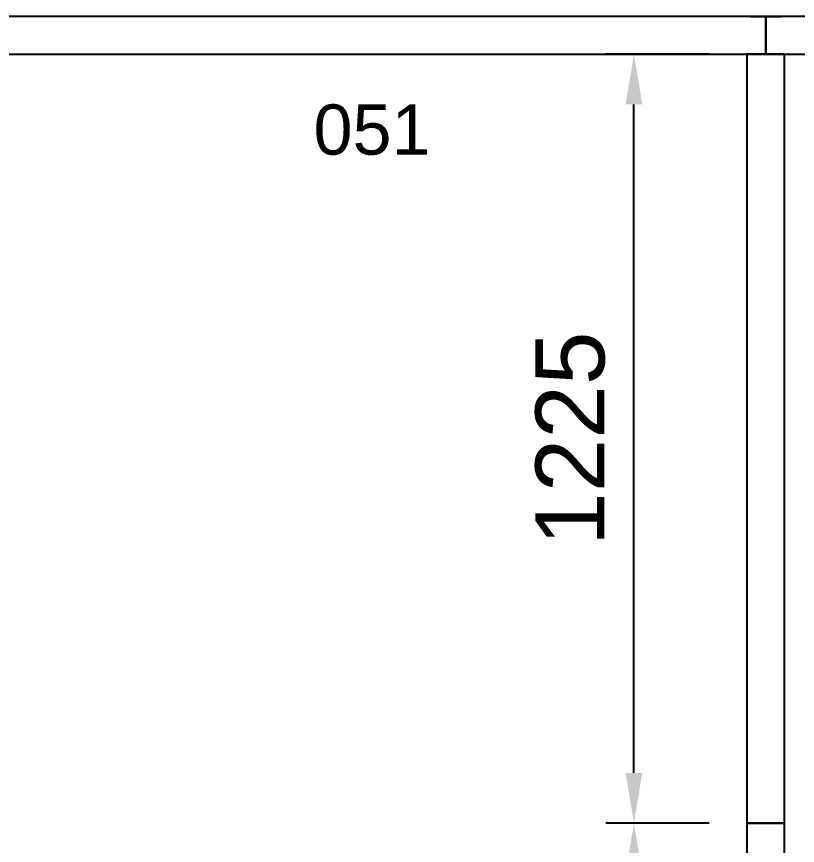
# Model space of a CAD drawing. Header units: millimetres. Extents: x -973 to 28250, y -35942 to 8545.
# Drawn here: x 7691 to 8936, y -23155 to -21835 of the extents above; entities that cross this region are included whole.
import ezdxf
from ezdxf.enums import TextEntityAlignment as Align

# ---------------------------------------------------------------- set-up
doc = ezdxf.new("R2010")
doc.units = ezdxf.units.MM
for name, color, linetype in [('R02_AKS', 8, 'Continuous'), ('R02_BAGLANTI', 3, 'Continuous'), ('R02_DUVAR', 7, 'Continuous'), ('R02_OLCU', 4, 'Continuous'), ('R02_OZEL', 6, 'Continuous')]:
    doc.layers.add(name, color=color, linetype=linetype)
doc.styles.get("Standard").update_dxf_attribs({"font": 'Arial.ttf'})
doc.dimstyles.new('ISO-25', dxfattribs={"dimtxt": 12, "dimasz": 3, "dimexe": 1.25, "dimexo": 0.625, "dimgap": 4, "dimtad": 1, "dimtxsty": 'Standard', "dimcen": 2.5, "dimadec": 0, "dimazin": 0, "dimtfac": 1, "dimtmove": 0, "dimatfit": 3, "dimfxl": 1, "dimarcsym": 0})

# ---------------------------------------------------------------- blocks, each defined once
blk = doc.blocks.new('R02_CK_I01_H_N1_N1_P')
blk.add_lwpolyline([(0, 0), (1255, 0), (1255, 60), (0, 60)], close=True)
blk = doc.blocks.new('R02_CK_I02_H_N1_N1_P')
blk.add_lwpolyline([(0, 0), (217.5, 0), (217.5, 60), (0, 60)], close=True)
blk = doc.blocks.new('R02_CK_I04_V_1_1_P')
blk.add_lwpolyline([(0, 0), (1225, 0), (1225, 60), (0, 60)], close=True)
blk = doc.blocks.new('*D333')
at = {"layer": 'Defpoints', "color": 0, "transparency": 16777216}
for p in [(8675, -21895), (8855, -21895), (8855, -23120)]:
    blk.add_point(p, dxfattribs=at)
at = {"layer": 'R02_OLCU', "color": 6, "lineweight": -2, "transparency": 16777216}
for p, q in [((8795, -21895), (8630, -21895)), ((8675, -23040), (8675, -21975)), ((8795, -23120), (8630, -23120))]:
    blk.add_line(p, q, dxfattribs=at)
at = {"layer": 'R02_OLCU', "color": 6, "transparency": 16777216}
for points in [[(8661.7, -21975), (8688.3, -21975), (8675, -21895)], [(8661.7, -23040), (8688.3, -23040), (8675, -23120)]]:
    blk.add_solid(points, dxfattribs=at)
at = {"layer": 'R02_OLCU', "color": 6, "transparency": 16777216, "insert": (8573.8, -22507.5), "char_height": 110, "attachment_point": 5, "rotation": 90}
blk.add_mtext('1225', dxfattribs=at)
blk = doc.blocks.new('R02_CK_I03_V_1_1_P')
blk.add_lwpolyline([(0, 0), (780, 0), (780, 60), (0, 60)], close=True)
blk = doc.blocks.new('*D334')
at = {"layer": 'Defpoints', "color": 0, "transparency": 16777216}
for p in [(8675, -23120), (8855, -23120), (8855, -23900)]:
    blk.add_point(p, dxfattribs=at)
at = {"layer": 'R02_OLCU', "color": 6, "lineweight": -2, "transparency": 16777216}
for p, q in [((8795, -23120), (8630, -23120)), ((8675, -23820), (8675, -23200)), ((8795, -23900), (8630, -23900))]:
    blk.add_line(p, q, dxfattribs=at)
at = {"layer": 'R02_OLCU', "color": 6, "transparency": 16777216}
for points in [[(8661.7, -23200), (8688.3, -23200), (8675, -23120)], [(8661.7, -23820), (8688.3, -23820), (8675, -23900)]]:
    blk.add_solid(points, dxfattribs=at)
at = {"layer": 'R02_OLCU', "color": 6, "transparency": 16777216, "insert": (8573.8, -23510), "char_height": 110, "attachment_point": 5, "rotation": 90}
blk.add_mtext('780', dxfattribs=at)
blk = doc.blocks.new('R02_SRC_B03')
at = {"color": 31}
for p, q in [((7543.68, 804.49), (7543.68, 809.49)), ((7552.18, 809.99), (7549.68, 809.99)), ((7549.68, 809.99), (7549.68, 803.99)), ((7549.68, 804.49), (7549.68, 809.49)), ((7549.68, 806.99), (7543.68, 806.99)), ((7543.68, 806.99), (7543.68, 804.49)), ((7549.68, 804.49), (7549.68, 806.99)), ((7549.68, 803.99), (7552.18, 803.99))]:
    blk.add_line(p, q, dxfattribs=at)
blk = doc.blocks.new('R02_H')
at = {"xscale": 10, "yscale": 10}
blk.add_blockref('R02_SRC_B03', (-75466.7804, -8069.896676), dxfattribs=at)

msp = doc.modelspace()

# ---------------------------------------------------------------- block references
at = {"layer": 'R02_BAGLANTI', "rotation": 270}
msp.add_blockref('R02_H', (8885, -21865), dxfattribs=at)
at = {"layer": 'R02_DUVAR'}
for name, p in [('R02_CK_I02_H_N1_N1_P', (8885, -21895)), ('R02_CK_I01_H_N1_N1_P', (7630, -21895))]:
    msp.add_blockref(name, p, dxfattribs=at)
at = {"layer": 'R02_OZEL', "rotation": 90}
for name, p in [('R02_CK_I04_V_1_1_P', (8915, -23120)), ('R02_CK_I03_V_1_1_P', (8915, -23900))]:
    msp.add_blockref(name, p, dxfattribs=at)

# ---------------------------------------------------------------- texts
at = {"layer": 'R02_AKS'}
msp.add_text('051', height=80, dxfattribs=at).set_placement((8257.5, -22015), align=Align.MIDDLE_CENTER)

# ---------------------------------------------------------------- dimensions: what is measured, and where the dimension line sits
at = {"layer": 'R02_OLCU'}
for base, p1, p2, picture, middle in [((8675, -21895), (8855, -23120), (8855, -21895), '*D333', (8573.84, -22507.5)), ((8675, -23120), (8855, -23900), (8855, -23120), '*D334', (8573.84, -23510))]:
    dim = msp.add_linear_dim(base=base, p1=p1, p2=p2, angle=90, dimstyle='ISO-25', override={"dimtxt": 110, "dimasz": 80, "dimexe": 45, "dimexo": 60, "dimgap": 45, "dimdec": 1, "dimclrd": 6, "dimclre": 6, "dimclrt": 6, "dimtix": 1, "dimatfit": 1}, dxfattribs=at)
    dim.commit()
    dim.dimension.update_dxf_attribs({"geometry": picture, "text_midpoint": middle})

doc.saveas('drawing.dxf')
